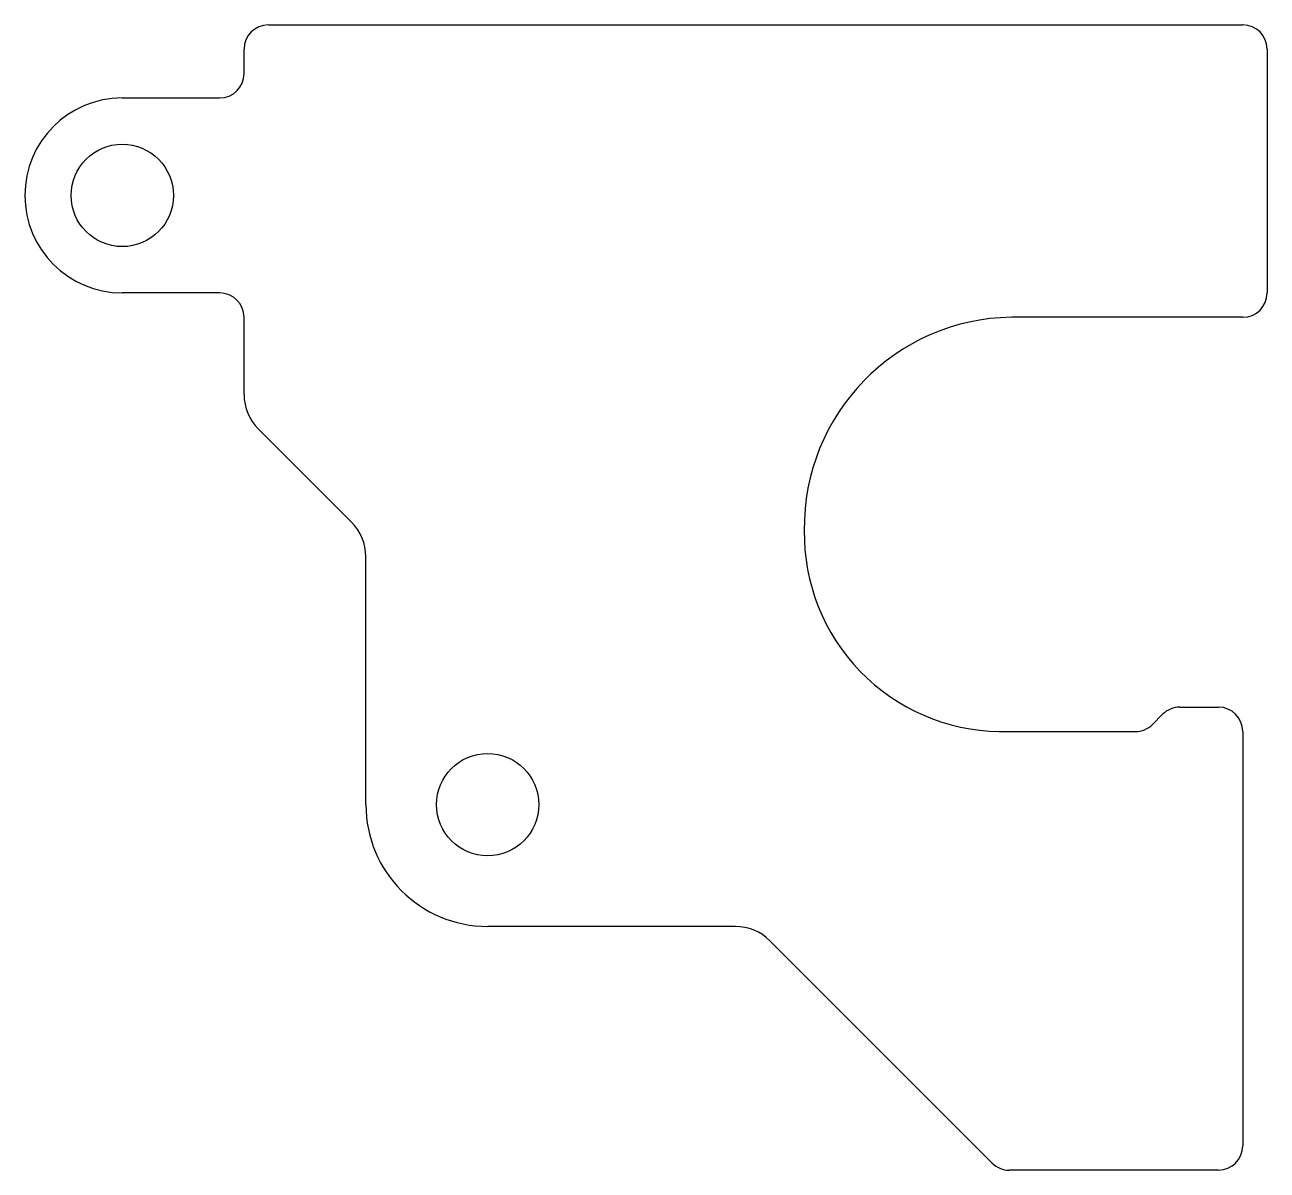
# Model space of a CAD drawing. Extents: x -4.5 to 21, y 0 to 23.5.
import ezdxf

# ---------------------------------------------------------------- set-up
doc = ezdxf.new("R2010")
doc.units = 0
doc.layers.add('20', color=6, linetype='CONTINUOUS')

msp = doc.modelspace()

# ---------------------------------------------------------------- linework, layer by layer
at = {"layer": '20'}
for p, q in [((0.5, 23.5), (20.5, 23.5)), ((0, 22.5), (0, 23)), ((21, 23), (21, 18)), ((-2.5, 22), (-0.5, 22)), ((-0.5, 18), (-2.5, 18)), ((0, 15.9142), (0, 17.5)), ((20.5, 17.5), (15.75, 17.5)), ((2.2071, 13.2929), (0.2929, 15.2071)), ((2.5, 7.5), (2.5, 12.5858)), ((19.2071, 9.5), (20, 9.5)), ((18.6464, 9.1464), (18.8536, 9.3536)), ((15.5, 9), (18.2929, 9)), ((20.5, 9), (20.5, 0.5)), ((10.0858, 5), (5, 5)), ((15.3536, 0.1464), (10.7929, 4.7071)), ((20, 0), (15.7071, 0))]:
    msp.add_line(p, q, dxfattribs=at)
for centre in [(-2.5, 20), (5, 7.5)]:
    msp.add_circle(centre, 1.05, dxfattribs=at)
for centre, radius, start, end in [((0.5, 23), 0.5, 90, 180), ((20.5, 23), 0.5, 0, 90), ((-0.5, 22.5), 0.5, 270, 0), ((-2.5, 20), 2, 90, 180), ((-2.5, 20), 2, 180, 270), ((-0.5, 17.5), 0.5, 0, 90), ((20.5, 18), 0.5, 270, 0), ((15.8125, 13.1875), 4.313, 90.8303, 180.8303), ((1, 15.9142), 1, 180.0001, 225.0001), ((1.5, 12.5858), 1, 0.0001, 45.0001), ((15.5625, 13.0625), 4.063, 179.1186, 269.1186), ((19.2071, 9), 0.5, 90.0001, 135.0001), ((20, 9), 0.5, 0, 90), ((18.2929, 9.5), 0.5, 270.0001, 315.0001), ((5, 7.5), 2.5, 180, 270), ((10.0858, 4), 1, 44.9999, 89.9999), ((20, 0.5), 0.5, 270, 0), ((15.7071, 0.5), 0.5, 224.9999, 269.9999)]:
    msp.add_arc(centre, radius, start, end, dxfattribs=at)

doc.saveas('drawing.dxf')
